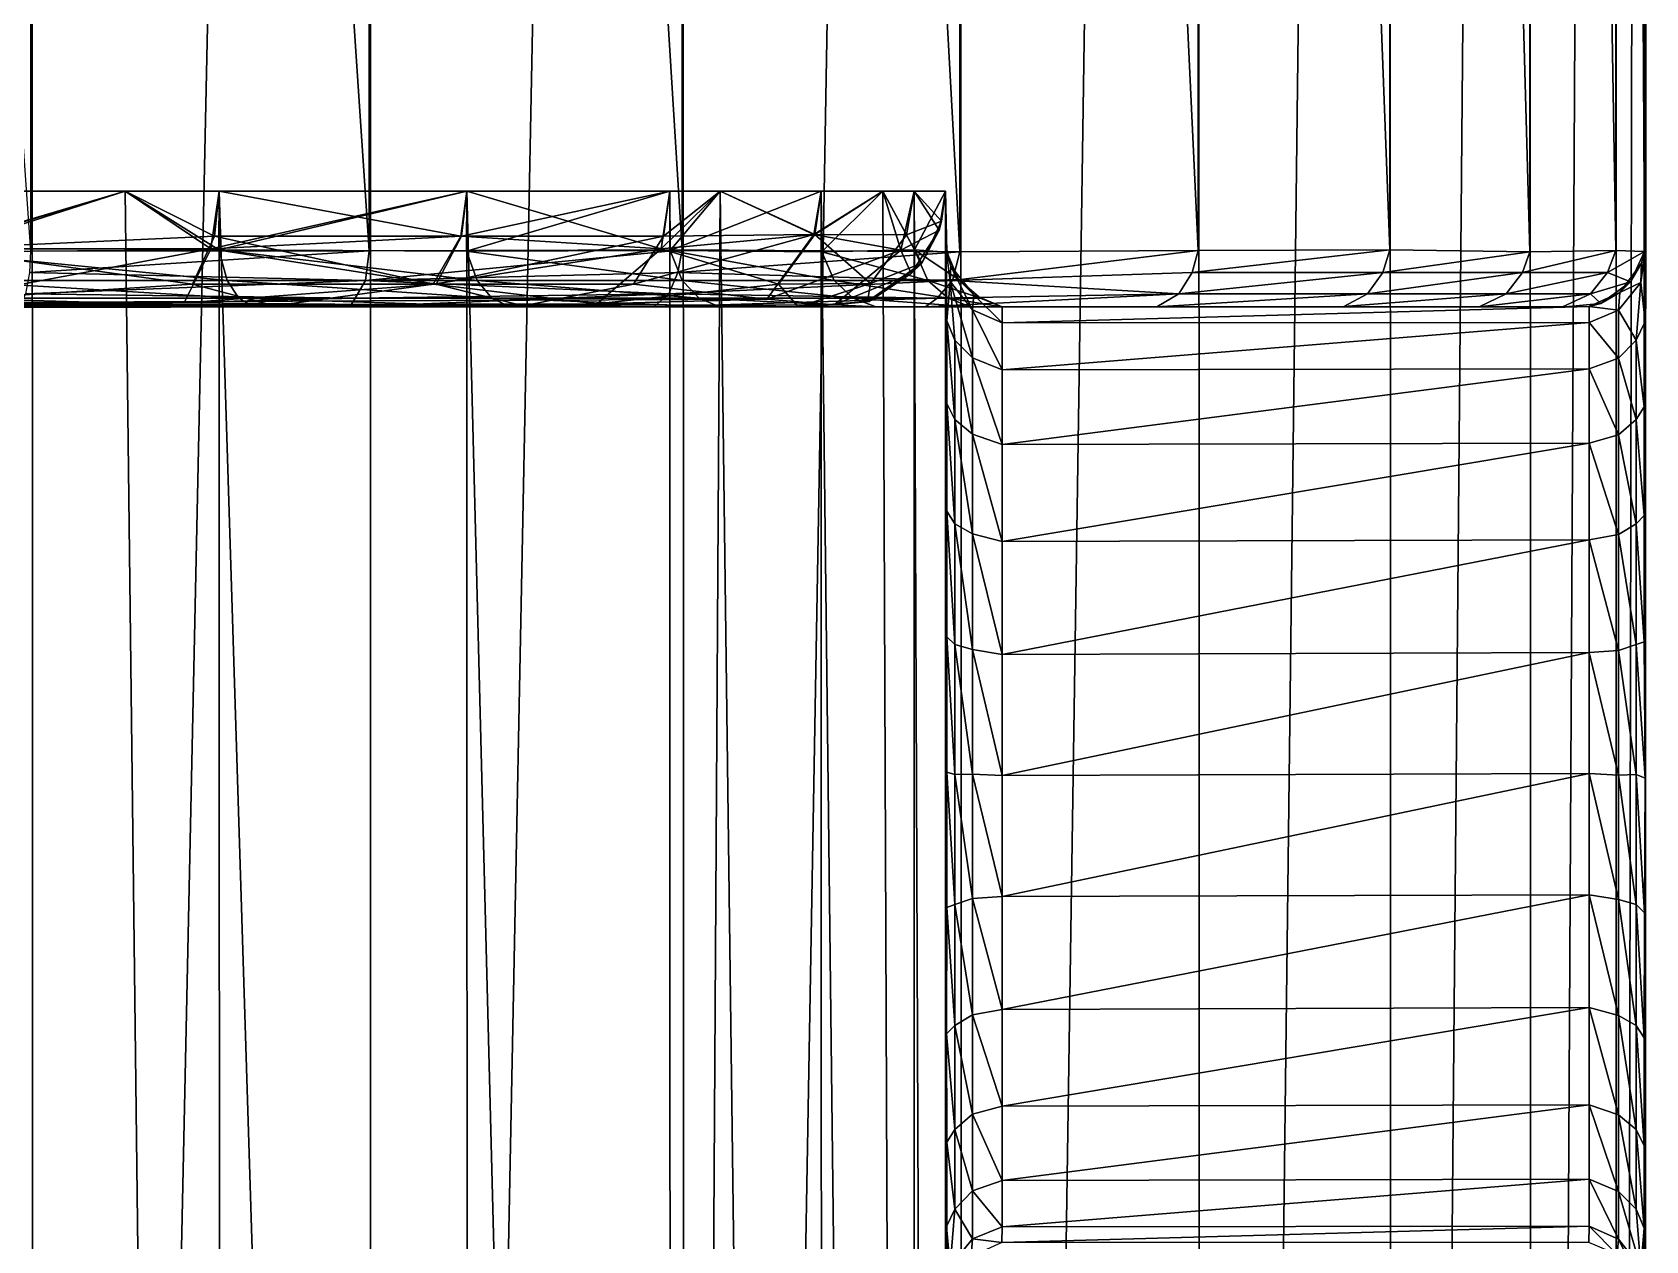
# Model space of a CAD drawing. Extents: x 1024.23 to 1033.17, y -779.2 to -772.4.
# Drawn here: x 1032.479 to 1033.17, y -776.2 to -775.682 of the extents above; entities that cross this region are included whole.
import ezdxf

# ---------------------------------------------------------------- set-up
doc = ezdxf.new("R2010")
doc.units = 0

msp = doc.modelspace()

# ---------------------------------------------------------------- linework, layer by layer
for points in [[(1032.478149, -772.424438, 5.650414), (1032.327148, -779.175659, 5.686722), (1032.479492, -779.176147, 5.64992)], [(1032.478149, -772.424438, 5.650414), (1032.479492, -779.176147, 5.64992), (1032.623169, -772.4245, 5.590468)], [(1032.623169, -772.4245, 5.590468), (1032.479492, -779.176147, 5.64992), (1032.624268, -779.175354, 5.590033)], [(1032.623169, -772.4245, 5.590468), (1032.624268, -779.175354, 5.590033), (1032.757202, -772.424988, 5.508614)], [(1032.757202, -772.424988, 5.508614), (1032.624268, -779.175354, 5.590033), (1032.758179, -779.175659, 5.507812)], [(1032.757202, -772.424988, 5.508614), (1032.758179, -779.175659, 5.507812), (1032.876221, -772.424133, 5.406785)], [(1032.876221, -772.424133, 5.406785), (1032.758179, -779.175659, 5.507812), (1032.877197, -779.176147, 5.405822)], [(1032.876221, -772.424133, 5.406785), (1032.877197, -779.176147, 5.405822), (1032.978271, -772.424683, 5.287683)], [(1032.978271, -772.424683, 5.287683), (1032.877197, -779.176147, 5.405822), (1032.979004, -779.175354, 5.286726)], [(1032.978271, -772.424683, 5.287683), (1032.979004, -779.175354, 5.286726), (1033.060425, -772.424988, 5.15386)], [(1033.060425, -772.424988, 5.15386), (1032.979004, -779.175354, 5.286726), (1033.060913, -779.175842, 5.152732)], [(1033.060425, -772.424988, 5.15386), (1033.060913, -779.175842, 5.152732), (1033.120361, -772.424133, 5.009064)], [(1033.120361, -772.424133, 5.009064), (1033.060913, -779.175842, 5.152732), (1033.12085, -779.175903, 5.007745)], [(1033.120361, -772.424133, 5.009064), (1033.12085, -779.175903, 5.007745), (1033.157227, -772.424683, 4.856637)], [(1033.157227, -772.424683, 4.856637), (1033.12085, -779.175903, 5.007745), (1033.157471, -779.175354, 4.855422)], [(1033.157227, -772.424683, 4.856637), (1033.157471, -779.175354, 4.855422), (1033.170044, -772.430176, 4.699555)], [(1033.170044, -772.430176, 4.699555), (1033.157471, -779.175354, 4.855422), (1033.169922, -779.174377, 4.697008)], [(1033.169922, -779.174377, 4.697008), (1033.1698, -773.460022, 3.916914), (1033.170044, -772.430176, 4.699555)], [(1033.169434, -773.513, 3.892862), (1033.1698, -773.460022, 3.916914), (1033.1698, -775.80603, 3.813481)], [(1033.1698, -775.80603, 3.813481), (1033.1698, -773.460022, 3.916914), (1033.169434, -775.842651, 3.85854)], [(1033.1698, -776.00177, 3.924861), (1033.169434, -775.943237, 3.916003), (1033.1698, -773.460022, 3.916914)], [(1033.1698, -773.460022, 3.916914), (1033.169434, -775.943237, 3.916003), (1033.169434, -775.88916, 3.893895)], [(1033.1698, -773.460022, 3.916914), (1033.169434, -775.88916, 3.893895), (1033.169434, -775.842651, 3.85854)], [(1033.169922, -779.174377, 4.697008), (1033.1698, -776.00177, 3.924861), (1033.1698, -773.460022, 3.916914)], [(1033.1698, -775.80603, 3.813481), (1033.168823, -773.55719, 3.853808), (1033.169434, -773.513, 3.892862)], [(1033.1698, -775.80603, 3.813481), (1033.169434, -773.594482, 3.810566), (1033.168823, -773.55719, 3.853808)], [(1033.170044, -773.627075, 3.74413), (1033.169434, -773.594482, 3.810566), (1033.1698, -775.80603, 3.813481)], [(1032.478149, -775.77594, 2.548699), (1032.327148, -773.624695, 2.512391), (1032.479492, -773.624207, 2.549193)], [(1032.478149, -775.77594, 2.548699), (1032.479492, -773.624207, 2.549193), (1032.623169, -775.775818, 2.608645)], [(1032.623169, -775.775818, 2.608645), (1032.479492, -773.624207, 2.549193), (1032.624268, -773.625, 2.60908)], [(1032.876221, -775.776184, 2.792327), (1032.758179, -773.624695, 2.6913), (1032.877197, -773.624207, 2.79329)], [(1032.876221, -775.776184, 2.792327), (1032.877197, -773.624207, 2.79329), (1032.978271, -775.775635, 2.91143)], [(1032.978271, -775.775635, 2.91143), (1032.877197, -773.624207, 2.79329), (1032.979004, -773.625, 2.912387)], [(1032.623169, -775.775818, 2.608645), (1032.624268, -773.625, 2.60908), (1032.757202, -775.77533, 2.6905)], [(1032.757202, -775.77533, 2.6905), (1032.624268, -773.625, 2.60908), (1032.758179, -773.624695, 2.6913)], [(1032.757202, -775.77533, 2.6905), (1032.758179, -773.624695, 2.6913), (1032.876221, -775.776184, 2.792327)], [(1032.978271, -775.775635, 2.91143), (1032.979004, -773.625, 2.912387), (1033.060425, -775.77533, 3.045252)], [(1033.060425, -775.77533, 3.045252), (1032.979004, -773.625, 2.912387), (1033.060913, -773.624512, 3.046382)], [(1033.060425, -775.77533, 3.045252), (1033.060913, -773.624512, 3.046382), (1033.120361, -775.776184, 3.190049)], [(1033.120361, -775.776184, 3.190049), (1033.060913, -773.624512, 3.046382), (1033.12085, -773.624451, 3.191369)], [(1033.120361, -775.776184, 3.190049), (1033.12085, -773.624451, 3.191369), (1033.157227, -775.775635, 3.342476)], [(1033.157227, -775.775635, 3.342476), (1033.12085, -773.624451, 3.191369), (1033.157471, -773.625, 3.34369)], [(1033.157227, -775.775635, 3.342476), (1033.157471, -773.625, 3.34369), (1033.169556, -775.776062, 3.49859)], [(1033.169556, -775.776062, 3.49859), (1033.157471, -773.625, 3.34369), (1033.169556, -773.624512, 3.500543)], [(1033.170044, -775.773865, 3.743359), (1033.169556, -775.776062, 3.49859), (1033.169556, -773.624512, 3.500543)], [(1033.170044, -773.627075, 3.74413), (1033.170044, -775.773865, 3.743359), (1033.169556, -773.624512, 3.500543)], [(1033.1698, -775.80603, 3.813481), (1033.170044, -775.773865, 3.743359), (1033.170044, -773.627075, 3.74413)], [(1032.555298, -775.774963, 2.921266), (1032.435059, -775.774963, 2.857216), (1032.518555, -775.750183, 2.895983)], [(1032.518555, -775.750183, 2.895983), (1032.435059, -775.774963, 2.857216), (1032.437866, -775.750183, 2.852843)], [(1032.518555, -775.750183, 5.303131), (1032.437866, -775.750183, 5.34627), (1032.436768, -775.774963, 5.341175)], [(1032.556885, -775.76947, 5.278833), (1032.518555, -775.750183, 5.303131), (1032.436768, -775.774963, 5.341175)], [(1032.558716, -775.77533, 2.917026), (1032.518555, -775.750183, 2.895983), (1032.4375, -775.776184, 2.852168)], [(1032.4375, -775.776184, 2.852168), (1032.518555, -775.750183, 2.895983), (1032.437866, -775.750183, 2.852843)], [(1032.438599, -779.176147, 5.346529), (1032.437866, -775.750183, 5.34627), (1032.55957, -779.175659, 5.281606)], [(1032.55957, -779.175659, 5.281606), (1032.437866, -775.750183, 5.34627), (1032.518555, -775.750183, 5.303131)], [(1032.558838, -775.750183, 5.281583), (1032.518555, -775.750183, 5.303131), (1032.556885, -775.76947, 5.278833)], [(1032.518555, -775.750183, 2.895983), (1032.558838, -775.750183, 2.91753), (1032.555298, -775.774963, 2.921266)], [(1032.558716, -775.77533, 2.917026), (1032.558838, -775.750183, 2.91753), (1032.518555, -775.750183, 2.895983)], [(1032.55957, -779.175659, 5.281606), (1032.518555, -775.750183, 5.303131), (1032.558838, -775.750183, 5.281583)], [(1032.66272, -775.76947, 3.007143), (1032.555298, -775.774963, 2.921266), (1032.665039, -775.750183, 3.004583)], [(1032.665039, -775.750183, 3.004583), (1032.555298, -775.774963, 2.921266), (1032.558838, -775.750183, 2.91753)], [(1032.556885, -775.76947, 5.278833), (1032.662354, -775.76947, 5.192235), (1032.558838, -775.750183, 5.281583)], [(1032.664917, -775.77594, 3.003859), (1032.665039, -775.750183, 3.004583), (1032.558716, -775.77533, 2.917026)], [(1032.558716, -775.77533, 2.917026), (1032.665039, -775.750183, 3.004583), (1032.558838, -775.750183, 2.91753)], [(1032.558838, -775.750183, 5.281583), (1032.662354, -775.76947, 5.192235), (1032.665039, -775.750183, 5.19453)], [(1032.55957, -779.175659, 5.281606), (1032.558838, -775.750183, 5.281583), (1032.665649, -779.175903, 5.194431)], [(1032.665649, -779.175903, 5.194431), (1032.558838, -775.750183, 5.281583), (1032.665039, -775.750183, 5.19453)], [(1032.662354, -775.76947, 5.192235), (1032.748291, -775.774963, 5.08482), (1032.665039, -775.750183, 5.19453)], [(1032.749268, -775.76947, 3.112721), (1032.66272, -775.76947, 3.007143), (1032.751953, -775.750183, 3.110659)], [(1032.751953, -775.750183, 3.110659), (1032.66272, -775.76947, 3.007143), (1032.665039, -775.750183, 3.004583)], [(1032.752075, -775.775635, 3.109949), (1032.751953, -775.750183, 3.110659), (1032.664917, -775.77594, 3.003859)], [(1032.664917, -775.77594, 3.003859), (1032.751953, -775.750183, 3.110659), (1032.665039, -775.750183, 3.004583)], [(1032.665039, -775.750183, 5.19453), (1032.748291, -775.774963, 5.08482), (1032.751953, -775.750183, 5.088454)], [(1032.665649, -779.175903, 5.194431), (1032.665039, -775.750183, 5.19453), (1032.752563, -779.175354, 5.08829)], [(1032.752563, -779.175354, 5.08829), (1032.665039, -775.750183, 5.19453), (1032.751953, -775.750183, 5.088454)], [(1032.77356, -775.750183, 5.048143), (1032.751953, -775.750183, 5.088454), (1032.748291, -775.774963, 5.08482)], [(1032.748291, -775.774963, 5.08482), (1032.814087, -775.768799, 4.965724), (1032.77356, -775.750183, 5.048143)], [(1032.751953, -775.750183, 3.110659), (1032.77356, -775.750183, 3.15097), (1032.749268, -775.76947, 3.112721)], [(1032.749268, -775.76947, 3.112721), (1032.77356, -775.750183, 3.15097), (1032.813599, -775.768799, 3.232348)], [(1032.752075, -775.775635, 3.109949), (1032.77356, -775.750183, 3.15097), (1032.751953, -775.750183, 3.110659)], [(1032.752563, -779.175354, 5.08829), (1032.751953, -775.750183, 5.088454), (1032.77356, -775.750183, 5.048143)], [(1032.817017, -775.776184, 3.230983), (1032.816772, -775.750183, 3.23168), (1032.752075, -775.775635, 3.109949)], [(1032.752075, -775.775635, 3.109949), (1032.816772, -775.750183, 3.23168), (1032.77356, -775.750183, 3.15097)], [(1032.752563, -779.175354, 5.08829), (1032.77356, -775.750183, 5.048143), (1032.817383, -779.176147, 4.967124)], [(1032.77356, -775.750183, 5.048143), (1032.814087, -775.768799, 4.965724), (1032.816772, -775.750183, 4.967433)], [(1032.77356, -775.750183, 3.15097), (1032.816772, -775.750183, 3.23168), (1032.813599, -775.768799, 3.232348)], [(1032.817383, -779.176147, 4.967124), (1032.77356, -775.750183, 5.048143), (1032.816772, -775.750183, 4.967433)], [(1032.850952, -775.775574, 3.36281), (1032.813599, -775.768799, 3.232348), (1032.843262, -775.750183, 3.319254)], [(1032.843262, -775.750183, 3.319254), (1032.813599, -775.768799, 3.232348), (1032.816772, -775.750183, 3.23168)], [(1032.816772, -775.750183, 4.967433), (1032.814087, -775.768799, 4.965724), (1032.843262, -775.750183, 4.879859)], [(1032.843262, -775.750183, 4.879859), (1032.814087, -775.768799, 4.965724), (1032.853394, -775.768982, 4.83546)], [(1032.817017, -775.776184, 3.230983), (1032.843262, -775.750183, 3.319254), (1032.816772, -775.750183, 3.23168)], [(1032.817383, -779.176147, 4.967124), (1032.816772, -775.750183, 4.967433), (1032.857056, -779.175659, 4.835631)], [(1032.857056, -779.175659, 4.835631), (1032.816772, -775.750183, 4.967433), (1032.843262, -775.750183, 4.879859)], [(1032.856812, -775.77533, 3.362523), (1032.843262, -775.750183, 3.319254), (1032.817017, -775.776184, 3.230983)], [(1032.843262, -775.750183, 4.879859), (1032.853394, -775.768982, 4.83546), (1032.856567, -775.750183, 4.836118)], [(1032.843262, -775.750183, 3.319254), (1032.856567, -775.750183, 3.362995), (1032.850952, -775.775574, 3.36281)], [(1032.856812, -775.77533, 3.362523), (1032.856567, -775.750183, 3.362995), (1032.843262, -775.750183, 3.319254)], [(1032.857056, -779.175659, 4.835631), (1032.843262, -775.750183, 4.879859), (1032.856567, -775.750183, 4.836118)], [(1032.86731, -775.766907, 3.499002), (1032.850952, -775.775574, 3.36281), (1032.856567, -775.750183, 3.362995)], [(1032.856567, -775.750183, 4.836118), (1032.853394, -775.768982, 4.83546), (1032.868286, -775.763062, 4.699556)], [(1032.856567, -775.750183, 4.836118), (1032.868286, -775.763062, 4.699556), (1032.869995, -775.750183, 4.699555)], [(1032.86731, -775.766907, 3.499002), (1032.856567, -775.750183, 3.362995), (1032.869995, -775.750183, 3.499557)], [(1032.856812, -775.77533, 3.362523), (1032.869995, -775.750183, 3.499557), (1032.856567, -775.750183, 3.362995)], [(1032.857056, -779.175659, 4.835631), (1032.856567, -775.750183, 4.836118), (1032.869995, -779.170166, 4.699555)], [(1032.869995, -779.170166, 4.699555), (1032.856567, -775.750183, 4.836118), (1032.869995, -775.750183, 4.699555)], [(1032.870605, -775.776367, 3.499558), (1032.869995, -775.750183, 3.499557), (1032.856812, -775.77533, 3.362523)], [(1032.869995, -775.750183, 3.499557), (1032.868286, -775.763062, 4.699556), (1032.86731, -775.766907, 3.499002)], [(1032.869995, -775.750183, 4.699555), (1032.868286, -775.763062, 4.699556), (1032.869995, -775.750183, 3.499557)], [(1032.869995, -775.772888, 3.741761), (1032.870605, -775.805847, 3.810566), (1032.869995, -775.750183, 4.699555)], [(1032.870605, -775.805847, 3.810566), (1032.870605, -775.841187, 3.857082), (1032.869995, -775.750183, 4.699555)], [(1032.869995, -775.750183, 4.699555), (1032.870605, -775.841187, 3.857082), (1032.870605, -775.88739, 3.892862)], [(1032.869995, -775.750183, 4.699555), (1032.870605, -775.88739, 3.892862), (1032.870605, -775.941223, 3.915469)], [(1032.869995, -775.772888, 3.741761), (1032.869995, -775.750183, 4.699555), (1032.869995, -775.750183, 3.499557)], [(1032.869995, -775.772888, 3.741761), (1032.869995, -775.750183, 3.499557), (1032.870605, -775.776367, 3.499558)], [(1032.869995, -779.170166, 4.699555), (1032.869995, -775.750183, 4.699555), (1032.870239, -777.198608, 3.924685)], [(1032.870239, -777.198608, 3.924685), (1032.869995, -775.750183, 4.699555), (1032.870483, -776.111206, 3.894439)], [(1032.870605, -775.941223, 3.915469), (1032.870605, -775.999084, 3.923361), (1032.869995, -775.750183, 4.699555)], [(1032.869995, -775.750183, 4.699555), (1032.870605, -775.999084, 3.923361), (1032.870605, -776.057068, 3.916003)], [(1032.869995, -775.750183, 4.699555), (1032.870605, -776.057068, 3.916003), (1032.870483, -776.111206, 3.894439)], [(1032.855347, -775.785522, 3.499557), (1032.850952, -775.775574, 3.36281), (1032.86731, -775.766907, 3.499002)], [(1032.853394, -775.768982, 4.83546), (1032.859985, -775.781067, 4.700015), (1032.868286, -775.763062, 4.699556)], [(1032.86731, -775.766907, 3.499002), (1032.859985, -775.781067, 4.700015), (1032.855347, -775.785522, 3.499557)], [(1032.86731, -775.766907, 3.499002), (1032.868286, -775.763062, 4.699556), (1032.859985, -775.781067, 4.700015)], [(1032.556885, -775.76947, 5.278833), (1032.436768, -775.774963, 5.341175), (1032.547485, -775.790161, 5.265951)], [(1032.547485, -775.790161, 5.265951), (1032.650635, -775.790161, 5.181433), (1032.556885, -775.76947, 5.278833)], [(1032.651855, -775.790161, 3.018876), (1032.555298, -775.774963, 2.921266), (1032.66272, -775.76947, 3.007143)], [(1032.556885, -775.76947, 5.278833), (1032.650635, -775.790161, 5.181433), (1032.662354, -775.76947, 5.192235)], [(1032.650635, -775.790161, 5.181433), (1032.748291, -775.774963, 5.08482), (1032.662354, -775.76947, 5.192235)], [(1032.736328, -775.790161, 3.122124), (1032.651855, -775.790161, 3.018876), (1032.749268, -775.76947, 3.112721)], [(1032.749268, -775.76947, 3.112721), (1032.651855, -775.790161, 3.018876), (1032.66272, -775.76947, 3.007143)], [(1032.749268, -775.76947, 3.112721), (1032.813599, -775.768799, 3.232348), (1032.736328, -775.790161, 3.122124)], [(1032.736328, -775.790161, 3.122124), (1032.813599, -775.768799, 3.232348), (1032.793457, -775.796509, 3.247028)], [(1032.748291, -775.774963, 5.08482), (1032.798462, -775.790161, 4.960804), (1032.814087, -775.768799, 4.965724)], [(1032.850952, -775.775574, 3.36281), (1032.793457, -775.796509, 3.247028), (1032.813599, -775.768799, 3.232348)], [(1032.798462, -775.790161, 4.960804), (1032.837891, -775.789856, 4.832648), (1032.814087, -775.768799, 4.965724)], [(1032.814087, -775.768799, 4.965724), (1032.837891, -775.789856, 4.832648), (1032.853394, -775.768982, 4.83546)], [(1032.837891, -775.789856, 4.832648), (1032.859985, -775.781067, 4.700015), (1032.853394, -775.768982, 4.83546)], [(1032.870605, -775.776367, 3.499558), (1032.872314, -775.782349, 3.699566), (1032.869995, -775.772888, 3.741761)], [(1032.870605, -775.805847, 3.810566), (1032.869995, -775.772888, 3.741761), (1032.87207, -775.788879, 3.755152)], [(1032.87207, -775.788879, 3.755152), (1032.869995, -775.772888, 3.741761), (1032.872314, -775.782349, 3.699566)], [(1033.168213, -775.781067, 3.699571), (1033.170044, -775.773865, 3.743359), (1033.167969, -775.789368, 3.757059)], [(1033.170044, -775.773865, 3.743359), (1033.1698, -775.80603, 3.813481), (1033.167969, -775.789368, 3.757059)], [(1033.168213, -775.781067, 3.699571), (1033.169556, -775.776062, 3.49859), (1033.170044, -775.773865, 3.743359)], [(1032.547485, -775.790161, 5.265951), (1032.436768, -775.774963, 5.341175), (1032.421021, -775.798157, 5.316976)], [(1032.543945, -775.798157, 2.947856), (1032.429321, -775.798584, 2.886461), (1032.555298, -775.774963, 2.921266)], [(1032.555298, -775.774963, 2.921266), (1032.429321, -775.798584, 2.886461), (1032.435059, -775.774963, 2.857216)], [(1032.558716, -775.77533, 2.917026), (1032.4375, -775.776184, 2.852168), (1032.562378, -775.788574, 2.912657)], [(1032.562378, -775.788574, 2.912657), (1032.4375, -775.776184, 2.852168), (1032.44043, -775.788574, 2.847373)], [(1032.477783, -775.785156, 2.552325), (1032.478149, -775.77594, 2.548699), (1032.623169, -775.775818, 2.608645)], [(1032.477783, -775.785156, 2.552325), (1032.623169, -775.775818, 2.608645), (1032.621582, -775.788574, 2.614051)], [(1032.651855, -775.790161, 3.018876), (1032.543945, -775.798157, 2.947856), (1032.555298, -775.774963, 2.921266)], [(1032.562378, -775.788574, 2.912657), (1032.669434, -775.788574, 3.000496), (1032.558716, -775.77533, 2.917026)], [(1032.558716, -775.77533, 2.917026), (1032.669434, -775.788574, 3.000496), (1032.664917, -775.77594, 3.003859)], [(1032.621582, -775.788574, 2.614051), (1032.623169, -775.775818, 2.608645), (1032.757202, -775.77533, 2.6905)], [(1032.621582, -775.788574, 2.614051), (1032.757202, -775.77533, 2.6905), (1032.755371, -775.785156, 2.693794)], [(1032.650635, -775.790161, 5.181433), (1032.720703, -775.798584, 5.07347), (1032.748291, -775.774963, 5.08482)], [(1032.664917, -775.77594, 3.003859), (1032.757202, -775.788574, 3.107513), (1032.752075, -775.775635, 3.109949)], [(1032.669434, -775.788574, 3.000496), (1032.757202, -775.788574, 3.107513), (1032.664917, -775.77594, 3.003859)], [(1032.720703, -775.798584, 5.07347), (1032.798462, -775.790161, 4.960804), (1032.748291, -775.774963, 5.08482)], [(1032.757202, -775.788574, 3.107513), (1032.822388, -775.788574, 3.229595), (1032.752075, -775.775635, 3.109949)], [(1032.752075, -775.775635, 3.109949), (1032.822388, -775.788574, 3.229595), (1032.817017, -775.776184, 3.230983)], [(1032.755371, -775.785156, 2.693794), (1032.757202, -775.77533, 2.6905), (1032.876221, -775.776184, 2.792327)], [(1032.755371, -775.785156, 2.693794), (1032.876221, -775.776184, 2.792327), (1032.873047, -775.788574, 2.79692)], [(1032.822388, -775.799011, 3.373647), (1032.793457, -775.796509, 3.247028), (1032.850952, -775.775574, 3.36281)], [(1032.856812, -775.77533, 3.362523), (1032.817017, -775.776184, 3.230983), (1032.862549, -775.788574, 3.362055)], [(1032.862549, -775.788574, 3.362055), (1032.817017, -775.776184, 3.230983), (1032.822388, -775.788574, 3.229595)], [(1032.855347, -775.785522, 3.499557), (1032.822388, -775.799011, 3.373647), (1032.850952, -775.775574, 3.36281)], [(1032.862549, -775.788574, 3.362055), (1032.87561, -775.788025, 3.499556), (1032.856812, -775.77533, 3.362523)], [(1032.856812, -775.77533, 3.362523), (1032.87561, -775.788025, 3.499556), (1032.870605, -775.776367, 3.499558)], [(1032.87561, -775.788025, 3.499556), (1032.872314, -775.782349, 3.699566), (1032.870605, -775.776367, 3.499558)], [(1032.873047, -775.788574, 2.79692), (1032.876221, -775.776184, 2.792327), (1032.978271, -775.775635, 2.91143)], [(1032.873047, -775.788574, 2.79692), (1032.978271, -775.775635, 2.91143), (1032.975708, -775.785156, 2.914135)], [(1032.975708, -775.785156, 2.914135), (1032.978271, -775.775635, 2.91143), (1033.060425, -775.77533, 3.045252)], [(1032.975708, -775.785156, 2.914135), (1033.060425, -775.77533, 3.045252), (1033.057373, -775.785156, 3.047392)], [(1033.057373, -775.785156, 3.047392), (1033.060425, -775.77533, 3.045252), (1033.120361, -775.776184, 3.190049)], [(1033.057373, -775.785156, 3.047392), (1033.120361, -775.776184, 3.190049), (1033.11731, -775.785156, 3.191783)], [(1033.11731, -775.785156, 3.191783), (1033.120361, -775.776184, 3.190049), (1033.157227, -775.775635, 3.342476)], [(1033.11731, -775.785156, 3.191783), (1033.157227, -775.775635, 3.342476), (1033.153687, -775.785156, 3.343752)], [(1033.153687, -775.785156, 3.343752), (1033.157227, -775.775635, 3.342476), (1033.169556, -775.776062, 3.49859)], [(1033.153687, -775.785156, 3.343752), (1033.169556, -775.776062, 3.49859), (1033.163452, -775.789124, 3.499557)], [(1033.168213, -775.781067, 3.699571), (1033.163452, -775.789124, 3.499557), (1033.169556, -775.776062, 3.49859)], [(1032.476074, -775.79425, 2.55975), (1032.477783, -775.785156, 2.552325), (1032.621582, -775.788574, 2.614051)], [(1032.621582, -775.788574, 2.614051), (1032.755371, -775.785156, 2.693794), (1032.751465, -775.79425, 2.700319)], [(1032.751465, -775.79425, 2.700319), (1032.755371, -775.785156, 2.693794), (1032.873047, -775.788574, 2.79692)], [(1032.837402, -775.797485, 3.504562), (1032.822388, -775.799011, 3.373647), (1032.855347, -775.785522, 3.499557)], [(1032.837402, -775.797485, 3.504562), (1032.859985, -775.781067, 4.700015), (1032.83667, -775.797485, 4.70122)], [(1032.837891, -775.789856, 4.832648), (1032.83667, -775.797485, 4.70122), (1032.859985, -775.781067, 4.700015)], [(1032.855347, -775.785522, 3.499557), (1032.859985, -775.781067, 4.700015), (1032.837402, -775.797485, 3.504562)], [(1032.87207, -775.788879, 3.755152), (1032.872314, -775.782349, 3.699566), (1032.881592, -775.801086, 3.752708)], [(1032.87561, -775.788025, 3.499556), (1032.882202, -775.794617, 3.699558), (1032.872314, -775.782349, 3.699566)], [(1032.881592, -775.801086, 3.752708), (1032.872314, -775.782349, 3.699566), (1032.882202, -775.794617, 3.699558)], [(1032.873047, -775.788574, 2.79692), (1032.975708, -775.785156, 2.914135), (1032.969971, -775.79425, 2.919119)], [(1032.969971, -775.79425, 2.919119), (1032.975708, -775.785156, 2.914135), (1033.057373, -775.785156, 3.047392)], [(1032.969971, -775.79425, 2.919119), (1033.057373, -775.785156, 3.047392), (1033.050903, -775.79425, 3.051411)], [(1033.050903, -775.79425, 3.051411), (1033.057373, -775.785156, 3.047392), (1033.11731, -775.785156, 3.191783)], [(1033.050903, -775.79425, 3.051411), (1033.11731, -775.785156, 3.191783), (1033.110229, -775.79425, 3.194736)], [(1033.110229, -775.79425, 3.194736), (1033.11731, -775.785156, 3.191783), (1033.153687, -775.785156, 3.343752)], [(1033.110229, -775.79425, 3.194736), (1033.153687, -775.785156, 3.343752), (1033.146362, -775.794189, 3.345568)], [(1033.146362, -775.794189, 3.345568), (1033.153687, -775.785156, 3.343752), (1033.163452, -775.789124, 3.499557)], [(1033.168213, -775.781067, 3.699571), (1033.167969, -775.789368, 3.757059), (1033.158936, -775.793701, 3.699559)], [(1033.158936, -775.793701, 3.699559), (1033.163452, -775.789124, 3.499557), (1033.168213, -775.781067, 3.699571)], [(1032.547485, -775.790161, 5.265951), (1032.421021, -775.798157, 5.316976), (1032.582642, -775.799316, 5.218697)], [(1032.562378, -775.788574, 2.912657), (1032.44043, -775.788574, 2.847373), (1032.567261, -775.796143, 2.905057)], [(1032.567261, -775.796143, 2.905057), (1032.44043, -775.788574, 2.847373), (1032.443604, -775.796143, 2.838985)], [(1032.473267, -775.799622, 2.571676), (1032.476074, -775.79425, 2.55975), (1032.617188, -775.796143, 2.621918)], [(1032.476074, -775.79425, 2.55975), (1032.621582, -775.788574, 2.614051), (1032.617188, -775.796143, 2.621918)], [(1032.689087, -775.799316, 3.086969), (1032.543945, -775.798157, 2.947856), (1032.651855, -775.790161, 3.018876)], [(1032.547485, -775.790161, 5.265951), (1032.582642, -775.799316, 5.218697), (1032.650635, -775.790161, 5.181433)], [(1032.567261, -775.796143, 2.905057), (1032.675659, -775.796143, 2.993978), (1032.562378, -775.788574, 2.912657)], [(1032.562378, -775.788574, 2.912657), (1032.675659, -775.796143, 2.993978), (1032.669434, -775.788574, 3.000496)], [(1032.582642, -775.799316, 5.218697), (1032.720703, -775.798584, 5.07347), (1032.650635, -775.790161, 5.181433)], [(1032.614868, -775.799744, 2.631165), (1032.617188, -775.796143, 2.621918), (1032.751465, -775.79425, 2.700319)], [(1032.614868, -775.799744, 2.631165), (1032.751465, -775.79425, 2.700319), (1032.745239, -775.799744, 2.711452)], [(1032.617188, -775.796143, 2.621918), (1032.621582, -775.788574, 2.614051), (1032.751465, -775.79425, 2.700319)], [(1032.736328, -775.790161, 3.122124), (1032.689087, -775.799316, 3.086969), (1032.651855, -775.790161, 3.018876)], [(1032.675659, -775.796143, 2.993978), (1032.764526, -775.796143, 3.102325), (1032.669434, -775.788574, 3.000496)], [(1032.669434, -775.788574, 3.000496), (1032.764526, -775.796143, 3.102325), (1032.757202, -775.788574, 3.107513)], [(1032.736328, -775.790161, 3.122124), (1032.793457, -775.796509, 3.247028), (1032.689087, -775.799316, 3.086969)], [(1032.720703, -775.798584, 5.07347), (1032.806885, -775.799805, 4.883427), (1032.798462, -775.790161, 4.960804)], [(1032.745239, -775.799744, 2.711452), (1032.751465, -775.79425, 2.700319), (1032.866455, -775.796143, 2.803059)], [(1032.751465, -775.79425, 2.700319), (1032.873047, -775.788574, 2.79692), (1032.866455, -775.796143, 2.803059)], [(1032.764526, -775.796143, 3.102325), (1032.830566, -775.796143, 3.225939), (1032.757202, -775.788574, 3.107513)], [(1032.757202, -775.788574, 3.107513), (1032.830566, -775.796143, 3.225939), (1032.822388, -775.788574, 3.229595)], [(1032.798462, -775.790161, 4.960804), (1032.806885, -775.799805, 4.883427), (1032.837891, -775.789856, 4.832648)], [(1032.806885, -775.799805, 4.883427), (1032.83667, -775.797485, 4.70122), (1032.837891, -775.789856, 4.832648)], [(1032.862549, -775.788574, 3.362055), (1032.822388, -775.788574, 3.229595), (1032.871216, -775.796143, 3.360068)], [(1032.871216, -775.796143, 3.360068), (1032.822388, -775.788574, 3.229595), (1032.830566, -775.796143, 3.225939)], [(1032.86145, -775.799744, 2.811142), (1032.866455, -775.796143, 2.803059), (1032.969971, -775.79425, 2.919119)], [(1032.86145, -775.799744, 2.811142), (1032.969971, -775.79425, 2.919119), (1032.960571, -775.799744, 2.927784)], [(1032.862549, -775.788574, 3.362055), (1032.88501, -775.796143, 3.499557), (1032.87561, -775.788025, 3.499556)], [(1032.871216, -775.796143, 3.360068), (1032.88501, -775.796143, 3.499557), (1032.862549, -775.788574, 3.362055)], [(1032.866455, -775.796143, 2.803059), (1032.873047, -775.788574, 2.79692), (1032.969971, -775.79425, 2.919119)], [(1032.870605, -775.805847, 3.810566), (1032.87207, -775.788879, 3.755152), (1032.874023, -775.814026, 3.807057)], [(1032.874023, -775.814026, 3.807057), (1032.87207, -775.788879, 3.755152), (1032.881592, -775.821655, 3.802413)], [(1032.881592, -775.821655, 3.802413), (1032.87207, -775.788879, 3.755152), (1032.881592, -775.801086, 3.752708)], [(1032.88501, -775.796143, 3.499557), (1032.882202, -775.794617, 3.699558), (1032.87561, -775.788025, 3.499556)], [(1032.881592, -775.801086, 3.752708), (1032.882202, -775.794617, 3.699558), (1032.894287, -775.806702, 3.751856)], [(1032.894165, -775.799744, 3.499552), (1032.894287, -775.799744, 3.700145), (1032.882202, -775.794617, 3.699558)], [(1032.894165, -775.799744, 3.499552), (1032.882202, -775.794617, 3.699558), (1032.88501, -775.796143, 3.499557)], [(1032.894287, -775.806702, 3.751856), (1032.882202, -775.794617, 3.699558), (1032.894287, -775.799744, 3.700145)], [(1032.960571, -775.799744, 2.927784), (1032.969971, -775.79425, 2.919119), (1033.050903, -775.79425, 3.051411)], [(1032.960571, -775.799744, 2.927784), (1033.050903, -775.79425, 3.051411), (1033.040649, -775.799622, 3.05791)], [(1033.040649, -775.799622, 3.05791), (1033.050903, -775.79425, 3.051411), (1033.110229, -775.79425, 3.194736)], [(1033.040649, -775.799622, 3.05791), (1033.110229, -775.79425, 3.194736), (1033.098633, -775.799744, 3.200087)], [(1033.098633, -775.799744, 3.200087), (1033.110229, -775.79425, 3.194736), (1033.146362, -775.794189, 3.345568)], [(1033.098633, -775.799744, 3.200087), (1033.146362, -775.794189, 3.345568), (1033.134155, -775.799927, 3.353556)], [(1033.134155, -775.799927, 3.353556), (1033.146362, -775.794189, 3.345568), (1033.150879, -775.798401, 3.499566)], [(1033.158936, -775.793701, 3.699559), (1033.158447, -775.801208, 3.75305), (1033.145874, -775.799683, 3.69898)], [(1033.145874, -775.799683, 3.69898), (1033.150879, -775.798401, 3.499566), (1033.158936, -775.793701, 3.699559)], [(1033.146362, -775.794189, 3.345568), (1033.163452, -775.789124, 3.499557), (1033.150879, -775.798401, 3.499566)], [(1033.158936, -775.793701, 3.699559), (1033.150879, -775.798401, 3.499566), (1033.163452, -775.789124, 3.499557)], [(1033.158936, -775.793701, 3.699559), (1033.167969, -775.789368, 3.757059), (1033.158447, -775.801208, 3.75305)], [(1033.167969, -775.789368, 3.757059), (1033.166016, -775.814026, 3.807057), (1033.158447, -775.801208, 3.75305)], [(1033.167969, -775.789368, 3.757059), (1033.1698, -775.80603, 3.813481), (1033.166016, -775.814026, 3.807057)], [(1032.421021, -775.798157, 5.316976), (1031.849976, -775.800171, 4.359364), (1032.582642, -775.799316, 5.218697)], [(1031.912109, -775.800171, 4.311688), (1032.720703, -775.798584, 5.07347), (1031.849976, -775.800171, 4.359364)], [(1031.849976, -775.800171, 4.359364), (1032.720703, -775.798584, 5.07347), (1032.582642, -775.799316, 5.218697)], [(1032.822388, -775.799011, 3.373647), (1031.912109, -775.800171, 3.887425), (1032.793457, -775.796509, 3.247028)], [(1032.793457, -775.796509, 3.247028), (1031.912109, -775.800171, 3.887425), (1032.689087, -775.799316, 3.086969)], [(1031.912109, -775.800171, 3.887425), (1032.429321, -775.798584, 2.886461), (1032.543945, -775.798157, 2.947856)], [(1031.912109, -775.800171, 3.887425), (1032.543945, -775.798157, 2.947856), (1032.689087, -775.799316, 3.086969)], [(1031.912109, -775.800171, 4.311688), (1032.806885, -775.799805, 4.883427), (1032.720703, -775.798584, 5.07347)], [(1032.822388, -775.799011, 3.373647), (1031.959839, -775.800171, 3.949557), (1031.912109, -775.800171, 3.887425)], [(1032.806885, -775.799805, 4.883427), (1031.912109, -775.800171, 4.311688), (1031.959839, -775.800171, 4.249556)], [(1032.822388, -775.799011, 3.373647), (1031.989746, -775.800171, 4.021911), (1031.959839, -775.800171, 3.949557)], [(1032.806885, -775.799805, 4.883427), (1031.959839, -775.800171, 4.249556), (1031.989746, -775.800171, 4.177203)], [(1032, -775.800171, 4.099556), (1031.989746, -775.800171, 4.021911), (1032.822388, -775.799011, 3.373647)], [(1031.989746, -775.800171, 4.177203), (1032, -775.800171, 4.099556), (1032.806885, -775.799805, 4.883427)], [(1032.806885, -775.799805, 4.883427), (1032, -775.800171, 4.099556), (1032.822388, -775.799011, 3.373647)], [(1032.567261, -775.796143, 2.905057), (1032.443604, -775.796143, 2.838985), (1032.573853, -775.799744, 2.898288)], [(1032.573853, -775.799744, 2.898288), (1032.443604, -775.796143, 2.838985), (1032.449097, -775.799805, 2.830809)], [(1032.449097, -775.799805, 2.830809), (1032.473267, -775.799622, 2.571676), (1032.614868, -775.799744, 2.631165)], [(1032.449097, -775.799805, 2.830809), (1032.614868, -775.799744, 2.631165), (1032.573853, -775.799744, 2.898288)], [(1032.473267, -775.799622, 2.571676), (1032.617188, -775.796143, 2.621918), (1032.614868, -775.799744, 2.631165)], [(1032.573853, -775.799744, 2.898288), (1032.68335, -775.799744, 2.988622), (1032.567261, -775.796143, 2.905057)], [(1032.567261, -775.796143, 2.905057), (1032.68335, -775.799744, 2.988622), (1032.675659, -775.796143, 2.993978)], [(1032.573853, -775.799744, 2.898288), (1032.614868, -775.799744, 2.631165), (1032.745239, -775.799744, 2.711452)], [(1032.573853, -775.799744, 2.898288), (1032.745239, -775.799744, 2.711452), (1032.68335, -775.799744, 2.988622)], [(1032.68335, -775.799744, 2.988622), (1032.773193, -775.799744, 3.09859), (1032.675659, -775.796143, 2.993978)], [(1032.675659, -775.796143, 2.993978), (1032.773193, -775.799744, 3.09859), (1032.764526, -775.796143, 3.102325)], [(1032.68335, -775.799744, 2.988622), (1032.745239, -775.799744, 2.711452), (1032.86145, -775.799744, 2.811142)], [(1032.68335, -775.799744, 2.988622), (1032.86145, -775.799744, 2.811142), (1032.773193, -775.799744, 3.09859)], [(1032.745239, -775.799744, 2.711452), (1032.866455, -775.796143, 2.803059), (1032.86145, -775.799744, 2.811142)], [(1032.773193, -775.799744, 3.09859), (1032.84021, -775.799805, 3.224018), (1032.764526, -775.796143, 3.102325)], [(1032.764526, -775.796143, 3.102325), (1032.84021, -775.799805, 3.224018), (1032.830566, -775.796143, 3.225939)], [(1032.773193, -775.799744, 3.09859), (1032.86145, -775.799744, 2.811142), (1032.960571, -775.799744, 2.927784)], [(1032.773193, -775.799744, 3.09859), (1032.960571, -775.799744, 2.927784), (1032.84021, -775.799805, 3.224018)], [(1032.837402, -775.797485, 3.504562), (1032.83667, -775.797485, 4.70122), (1032.806885, -775.799805, 4.883427)], [(1032.837402, -775.797485, 3.504562), (1032.806885, -775.799805, 4.883427), (1032.822388, -775.799011, 3.373647)], [(1032.871216, -775.796143, 3.360068), (1032.830566, -775.796143, 3.225939), (1032.880737, -775.799744, 3.359937)], [(1032.880737, -775.799744, 3.359937), (1032.830566, -775.796143, 3.225939), (1032.84021, -775.799805, 3.224018)], [(1032.84021, -775.799805, 3.224018), (1032.960571, -775.799744, 2.927784), (1033.040649, -775.799622, 3.05791)], [(1032.84021, -775.799805, 3.224018), (1033.040649, -775.799622, 3.05791), (1033.098633, -775.799744, 3.200087)], [(1033.098633, -775.799744, 3.200087), (1032.880737, -775.799744, 3.359937), (1032.84021, -775.799805, 3.224018)], [(1032.880737, -775.799744, 3.359937), (1032.894165, -775.799744, 3.499552), (1032.871216, -775.796143, 3.360068)], [(1032.871216, -775.796143, 3.360068), (1032.894165, -775.799744, 3.499552), (1032.88501, -775.796143, 3.499557)], [(1033.134155, -775.799927, 3.353556), (1032.894165, -775.799744, 3.499552), (1032.880737, -775.799744, 3.359937)], [(1033.134155, -775.799927, 3.353556), (1032.880737, -775.799744, 3.359937), (1033.098633, -775.799744, 3.200087)], [(1032.881592, -775.821655, 3.802413), (1032.881592, -775.801086, 3.752708), (1032.894287, -775.826782, 3.800154)], [(1032.894287, -775.826782, 3.800154), (1032.881592, -775.801086, 3.752708), (1032.894287, -775.806702, 3.751856)], [(1033.134155, -775.799927, 3.353556), (1032.894287, -775.799744, 3.700145), (1032.894165, -775.799744, 3.499552)], [(1033.145874, -775.799683, 3.69898), (1032.894287, -775.799744, 3.700145), (1033.134155, -775.799927, 3.353556)], [(1033.145752, -775.806458, 3.751015), (1032.894287, -775.806702, 3.751856), (1033.145874, -775.799683, 3.69898)], [(1033.145874, -775.799683, 3.69898), (1032.894287, -775.806702, 3.751856), (1032.894287, -775.799744, 3.700145)], [(1033.145874, -775.799683, 3.69898), (1033.134155, -775.799927, 3.353556), (1033.150879, -775.798401, 3.499566)], [(1033.145874, -775.799683, 3.69898), (1033.158447, -775.801208, 3.75305), (1033.145752, -775.806458, 3.751015)], [(1033.158447, -775.801208, 3.75305), (1033.158447, -775.821838, 3.802722), (1033.145752, -775.806458, 3.751015)], [(1033.158447, -775.801208, 3.75305), (1033.166016, -775.814026, 3.807057), (1033.158447, -775.821838, 3.802722)], [(1032.870605, -775.841187, 3.857082), (1032.870605, -775.805847, 3.810566), (1032.874023, -775.848083, 3.851585)], [(1032.874023, -775.848083, 3.851585), (1032.870605, -775.805847, 3.810566), (1032.874023, -775.814026, 3.807057)], [(1033.145752, -775.826355, 3.799402), (1032.894287, -775.826782, 3.800154), (1033.145752, -775.806458, 3.751015)], [(1033.145752, -775.806458, 3.751015), (1032.894287, -775.826782, 3.800154), (1032.894287, -775.806702, 3.751856)], [(1033.145752, -775.806458, 3.751015), (1033.158447, -775.821838, 3.802722), (1033.145752, -775.826355, 3.799402)], [(1033.1698, -775.80603, 3.813481), (1033.169434, -775.842651, 3.85854), (1033.166016, -775.814026, 3.807057)], [(1032.874023, -775.848083, 3.851585), (1032.874023, -775.814026, 3.807057), (1032.881592, -775.85437, 3.845109)], [(1032.881592, -775.85437, 3.845109), (1032.874023, -775.814026, 3.807057), (1032.881592, -775.821655, 3.802413)], [(1033.166016, -775.814026, 3.807057), (1033.166016, -775.848083, 3.851585), (1033.158447, -775.821838, 3.802722)], [(1033.166016, -775.814026, 3.807057), (1033.169434, -775.842651, 3.85854), (1033.166016, -775.848083, 3.851585)], [(1032.881592, -775.85437, 3.845109), (1032.881592, -775.821655, 3.802413), (1032.894287, -775.858704, 3.841599)], [(1032.894287, -775.858704, 3.841599), (1032.881592, -775.821655, 3.802413), (1032.894287, -775.826782, 3.800154)], [(1033.158447, -775.821838, 3.802722), (1033.158447, -775.854614, 3.845359), (1033.145752, -775.826355, 3.799402)], [(1033.158447, -775.821838, 3.802722), (1033.166016, -775.848083, 3.851585), (1033.158447, -775.854614, 3.845359)], [(1033.145752, -775.858154, 3.840983), (1032.894287, -775.858704, 3.841599), (1033.145752, -775.826355, 3.799402)], [(1033.145752, -775.826355, 3.799402), (1032.894287, -775.858704, 3.841599), (1032.894287, -775.826782, 3.800154)], [(1033.145752, -775.826355, 3.799402), (1033.158447, -775.854614, 3.845359), (1033.145752, -775.858154, 3.840983)], [(1032.870605, -775.88739, 3.892862), (1032.870605, -775.841187, 3.857082), (1032.874023, -775.8927, 3.885752)], [(1032.874023, -775.8927, 3.885752), (1032.870605, -775.841187, 3.857082), (1032.874023, -775.848083, 3.851585)], [(1033.169434, -775.842651, 3.85854), (1033.169434, -775.88916, 3.893895), (1033.166016, -775.848083, 3.851585)], [(1032.874023, -775.8927, 3.885752), (1032.874023, -775.848083, 3.851585), (1032.881592, -775.896973, 3.877887)], [(1032.881592, -775.896973, 3.877887), (1032.874023, -775.848083, 3.851585), (1032.881592, -775.85437, 3.845109)], [(1033.166016, -775.848083, 3.851585), (1033.166016, -775.8927, 3.885752), (1033.158447, -775.854614, 3.845359)], [(1033.166016, -775.848083, 3.851585), (1033.169434, -775.88916, 3.893895), (1033.166016, -775.8927, 3.885752)], [(1032.881592, -775.896973, 3.877887), (1032.881592, -775.85437, 3.845109), (1032.894287, -775.90033, 3.873363)], [(1032.894287, -775.90033, 3.873363), (1032.881592, -775.85437, 3.845109), (1032.894287, -775.858704, 3.841599)], [(1033.158447, -775.854614, 3.845359), (1033.158447, -775.897278, 3.878066), (1033.145752, -775.858154, 3.840983)], [(1033.158447, -775.854614, 3.845359), (1033.166016, -775.8927, 3.885752), (1033.158447, -775.897278, 3.878066)], [(1033.145752, -775.899597, 3.872928), (1032.894287, -775.90033, 3.873363), (1033.145752, -775.858154, 3.840983)], [(1033.145752, -775.858154, 3.840983), (1032.894287, -775.90033, 3.873363), (1032.894287, -775.858704, 3.841599)], [(1033.145752, -775.858154, 3.840983), (1033.158447, -775.897278, 3.878066), (1033.145752, -775.899597, 3.872928)], [(1032.870605, -775.941223, 3.915469), (1032.870605, -775.88739, 3.892862), (1032.874023, -775.944519, 3.907231)], [(1032.874023, -775.944519, 3.907231), (1032.870605, -775.88739, 3.892862), (1032.874023, -775.8927, 3.885752)], [(1033.169434, -775.88916, 3.893895), (1033.169434, -775.943237, 3.916003), (1033.166016, -775.8927, 3.885752)], [(1032.874023, -775.944519, 3.907231), (1032.874023, -775.8927, 3.885752), (1032.881592, -775.946655, 3.898512)], [(1032.881592, -775.946655, 3.898512), (1032.874023, -775.8927, 3.885752), (1032.881592, -775.896973, 3.877887)], [(1032.881592, -775.946655, 3.898512), (1032.881592, -775.896973, 3.877887), (1032.894287, -775.948669, 3.893283)], [(1032.894287, -775.948669, 3.893283), (1032.881592, -775.896973, 3.877887), (1032.894287, -775.90033, 3.873363)], [(1033.158447, -775.897278, 3.878066), (1033.158447, -775.947021, 3.898604), (1033.145752, -775.899597, 3.872928)], [(1033.166016, -775.8927, 3.885752), (1033.166016, -775.944519, 3.907231), (1033.158447, -775.897278, 3.878066)], [(1033.158447, -775.897278, 3.878066), (1033.166016, -775.944519, 3.907231), (1033.158447, -775.947021, 3.898604)], [(1033.166016, -775.8927, 3.885752), (1033.169434, -775.943237, 3.916003), (1033.166016, -775.944519, 3.907231)], [(1033.145752, -775.947876, 3.893057), (1032.894287, -775.948669, 3.893283), (1033.145752, -775.899597, 3.872928)], [(1033.145752, -775.899597, 3.872928), (1032.894287, -775.948669, 3.893283), (1032.894287, -775.90033, 3.873363)], [(1033.145752, -775.899597, 3.872928), (1033.158447, -775.947021, 3.898604), (1033.145752, -775.947876, 3.893057)], [(1032.870605, -775.999084, 3.923361), (1032.870605, -775.941223, 3.915469), (1032.874023, -776.000183, 3.914557)], [(1032.874023, -776.000183, 3.914557), (1032.870605, -775.941223, 3.915469), (1032.874023, -775.944519, 3.907231)], [(1032.874023, -776.000183, 3.914557), (1032.874023, -775.944519, 3.907231), (1032.881592, -776, 3.905577)], [(1032.881592, -776, 3.905577), (1032.874023, -775.944519, 3.907231), (1032.881592, -775.946655, 3.898512)], [(1032.881592, -776, 3.905577), (1032.881592, -775.946655, 3.898512), (1032.894287, -776.00061, 3.9)], [(1032.894287, -776.00061, 3.9), (1032.881592, -775.946655, 3.898512), (1032.894287, -775.948669, 3.893283)], [(1033.166016, -775.944519, 3.907231), (1033.166016, -776.000183, 3.914557), (1033.158447, -775.947021, 3.898604)], [(1033.169434, -775.943237, 3.916003), (1033.1698, -776.00177, 3.924861), (1033.166016, -775.944519, 3.907231)], [(1033.166016, -775.944519, 3.907231), (1033.1698, -776.00177, 3.924861), (1033.166016, -776.000183, 3.914557)], [(1033.145752, -775.999756, 3.9), (1032.894287, -776.00061, 3.9), (1033.145752, -775.947876, 3.893057)], [(1033.145752, -775.947876, 3.893057), (1032.894287, -776.00061, 3.9), (1032.894287, -775.948669, 3.893283)], [(1033.158447, -775.947021, 3.898604), (1033.158447, -776.000366, 3.905577), (1033.145752, -775.947876, 3.893057)], [(1033.145752, -775.947876, 3.893057), (1033.158447, -776.000366, 3.905577), (1033.145752, -775.999756, 3.9)], [(1033.158447, -775.947021, 3.898604), (1033.166016, -776.000183, 3.914557), (1033.158447, -776.000366, 3.905577)], [(1032.870605, -776.057068, 3.916003), (1032.870605, -775.999084, 3.923361), (1032.874023, -776.055786, 3.907231)], [(1032.874023, -776.055786, 3.907231), (1032.870605, -775.999084, 3.923361), (1032.874023, -776.000183, 3.914557)], [(1032.881592, -776.053284, 3.898604), (1032.874023, -776.000183, 3.914557), (1032.881592, -776, 3.905577)], [(1032.874023, -776.055786, 3.907231), (1032.874023, -776.000183, 3.914557), (1032.881592, -776.053284, 3.898604)], [(1032.881592, -776.053284, 3.898604), (1032.881592, -776, 3.905577), (1032.894287, -776.052429, 3.893057)], [(1032.894287, -776.052429, 3.893057), (1032.881592, -776, 3.905577), (1032.894287, -776.00061, 3.9)], [(1032.894287, -776.00061, 3.9), (1033.145752, -775.999756, 3.9), (1032.894287, -776.052429, 3.893057)], [(1032.894287, -776.052429, 3.893057), (1033.145752, -775.999756, 3.9), (1033.145752, -776.051636, 3.893283)], [(1033.158447, -776.000366, 3.905577), (1033.158447, -776.05365, 3.898512), (1033.145752, -775.999756, 3.9)], [(1033.145752, -775.999756, 3.9), (1033.158447, -776.05365, 3.898512), (1033.145752, -776.051636, 3.893283)], [(1033.166016, -776.000183, 3.914557), (1033.166016, -776.055786, 3.907231), (1033.158447, -776.000366, 3.905577)], [(1033.158447, -776.000366, 3.905577), (1033.166016, -776.055786, 3.907231), (1033.158447, -776.05365, 3.898512)], [(1033.1698, -776.00177, 3.924861), (1033.169556, -776.059448, 3.91587), (1033.166016, -776.000183, 3.914557)], [(1033.166016, -776.000183, 3.914557), (1033.169556, -776.059448, 3.91587), (1033.166016, -776.055786, 3.907231)], [(1033.169556, -777.143372, 3.916535), (1033.169434, -777.089172, 3.893895), (1033.1698, -776.00177, 3.924861)], [(1033.169434, -777.089172, 3.893895), (1033.169434, -777.042664, 3.85854), (1033.1698, -776.00177, 3.924861)], [(1033.1698, -776.00177, 3.924861), (1033.169434, -777.042664, 3.85854), (1033.169556, -777.006531, 3.812813)], [(1033.1698, -776.00177, 3.924861), (1033.169556, -777.006531, 3.812813), (1033.169556, -776.059448, 3.91587)], [(1033.169556, -777.143372, 3.916535), (1033.1698, -776.00177, 3.924861), (1033.169922, -779.174377, 4.697008)], [(1032.870483, -776.111206, 3.894439), (1032.870605, -776.057068, 3.916003), (1032.874023, -776.107666, 3.885752)], [(1032.874023, -776.107666, 3.885752), (1032.870605, -776.057068, 3.916003), (1032.874023, -776.055786, 3.907231)], [(1032.881592, -776.103027, 3.878066), (1032.874023, -776.055786, 3.907231), (1032.881592, -776.053284, 3.898604)], [(1032.874023, -776.107666, 3.885752), (1032.874023, -776.055786, 3.907231), (1032.881592, -776.103027, 3.878066)], [(1032.894287, -776.100769, 3.872928), (1032.881592, -776.053284, 3.898604), (1032.894287, -776.052429, 3.893057)], [(1032.881592, -776.103027, 3.878066), (1032.881592, -776.053284, 3.898604), (1032.894287, -776.100769, 3.872928)], [(1032.894287, -776.052429, 3.893057), (1033.145752, -776.051636, 3.893283), (1032.894287, -776.100769, 3.872928)], [(1032.894287, -776.100769, 3.872928), (1033.145752, -776.051636, 3.893283), (1033.145752, -776.099976, 3.873363)], [(1033.158447, -776.05365, 3.898512), (1033.158447, -776.103333, 3.877887), (1033.145752, -776.051636, 3.893283)], [(1033.145752, -776.051636, 3.893283), (1033.158447, -776.103333, 3.877887), (1033.145752, -776.099976, 3.873363)], [(1033.166016, -776.055786, 3.907231), (1033.166016, -776.107666, 3.885752), (1033.158447, -776.05365, 3.898512)], [(1033.158447, -776.05365, 3.898512), (1033.166016, -776.107666, 3.885752), (1033.158447, -776.103333, 3.877887)], [(1033.169556, -776.059448, 3.91587), (1033.169434, -776.112976, 3.892862), (1033.166016, -776.055786, 3.907231)], [(1033.166016, -776.055786, 3.907231), (1033.169434, -776.112976, 3.892862), (1033.166016, -776.107666, 3.885752)], [(1033.169556, -776.059448, 3.91587), (1033.170044, -776.974792, 3.747284), (1033.169434, -776.112976, 3.892862)], [(1033.169556, -776.059448, 3.91587), (1033.169556, -777.006531, 3.812813), (1033.170044, -776.974792, 3.747284)], [(1032.881592, -776.145691, 3.845359), (1032.874023, -776.107666, 3.885752), (1032.881592, -776.103027, 3.878066)], [(1032.894287, -776.142212, 3.840983), (1032.881592, -776.103027, 3.878066), (1032.894287, -776.100769, 3.872928)], [(1032.881592, -776.145691, 3.845359), (1032.881592, -776.103027, 3.878066), (1032.894287, -776.142212, 3.840983)], [(1032.894287, -776.100769, 3.872928), (1033.145752, -776.099976, 3.873363), (1032.894287, -776.142212, 3.840983)], [(1032.894287, -776.142212, 3.840983), (1033.145752, -776.099976, 3.873363), (1033.145752, -776.141602, 3.841599)], [(1033.158447, -776.103333, 3.877887), (1033.158447, -776.145935, 3.845109), (1033.145752, -776.099976, 3.873363)], [(1033.145752, -776.099976, 3.873363), (1033.158447, -776.145935, 3.845109), (1033.145752, -776.141602, 3.841599)], [(1033.166016, -776.107666, 3.885752), (1033.166016, -776.152222, 3.851585), (1033.158447, -776.103333, 3.877887)], [(1033.158447, -776.103333, 3.877887), (1033.166016, -776.152222, 3.851585), (1033.158447, -776.145935, 3.845109)], [(1032.870483, -776.111206, 3.894439), (1032.870605, -776.157654, 3.85854), (1032.870239, -777.198608, 3.924685)], [(1032.874023, -776.152222, 3.851585), (1032.870483, -776.111206, 3.894439), (1032.874023, -776.107666, 3.885752)], [(1032.870605, -776.157654, 3.85854), (1032.870483, -776.111206, 3.894439), (1032.874023, -776.152222, 3.851585)], [(1032.874023, -776.152222, 3.851585), (1032.874023, -776.107666, 3.885752), (1032.881592, -776.145691, 3.845359)], [(1033.169434, -776.112976, 3.892862), (1033.169434, -776.15918, 3.857082), (1033.166016, -776.107666, 3.885752)], [(1033.166016, -776.107666, 3.885752), (1033.169434, -776.15918, 3.857082), (1033.166016, -776.152222, 3.851585)], [(1033.169434, -776.112976, 3.892862), (1033.170044, -776.974792, 3.747284), (1033.169434, -776.15918, 3.857082)], [(1032.881592, -776.178528, 3.802722), (1032.874023, -776.152222, 3.851585), (1032.881592, -776.145691, 3.845359)], [(1032.894287, -776.174011, 3.799402), (1032.881592, -776.145691, 3.845359), (1032.894287, -776.142212, 3.840983)], [(1032.881592, -776.178528, 3.802722), (1032.881592, -776.145691, 3.845359), (1032.894287, -776.174011, 3.799402)], [(1032.894287, -776.142212, 3.840983), (1033.145752, -776.141602, 3.841599), (1032.894287, -776.174011, 3.799402)], [(1032.894287, -776.174011, 3.799402), (1033.145752, -776.141602, 3.841599), (1033.145752, -776.173523, 3.800154)], [(1033.158447, -776.145935, 3.845109), (1033.158447, -776.178711, 3.802413), (1033.145752, -776.141602, 3.841599)], [(1033.145752, -776.141602, 3.841599), (1033.158447, -776.178711, 3.802413), (1033.145752, -776.173523, 3.800154)], [(1033.166016, -776.152222, 3.851585), (1033.166016, -776.186401, 3.807057), (1033.158447, -776.145935, 3.845109)], [(1033.158447, -776.145935, 3.845109), (1033.166016, -776.186401, 3.807057), (1033.158447, -776.178711, 3.802413)], [(1032.874023, -776.186401, 3.807057), (1032.870605, -776.157654, 3.85854), (1032.874023, -776.152222, 3.851585)], [(1032.874023, -776.186401, 3.807057), (1032.874023, -776.152222, 3.851585), (1032.881592, -776.178528, 3.802722)], [(1033.169434, -776.15918, 3.857082), (1033.169434, -776.194519, 3.810566), (1033.166016, -776.152222, 3.851585)], [(1033.166016, -776.152222, 3.851585), (1033.169434, -776.194519, 3.810566), (1033.166016, -776.186401, 3.807057)], [(1032.870239, -777.198608, 3.924685), (1032.870605, -776.157654, 3.85854), (1032.870483, -776.193787, 3.812813)], [(1032.870483, -776.193787, 3.812813), (1032.870605, -776.157654, 3.85854), (1032.874023, -776.186401, 3.807057)], [(1033.170044, -776.974792, 3.747284), (1033.169434, -776.194519, 3.810566), (1033.169434, -776.15918, 3.857082)], [(1032.894287, -776.193909, 3.751015), (1032.881592, -776.178528, 3.802722), (1032.894287, -776.174011, 3.799402)], [(1032.894287, -776.174011, 3.799402), (1033.145752, -776.173523, 3.800154), (1032.894287, -776.193909, 3.751015)], [(1032.894287, -776.193909, 3.751015), (1033.145752, -776.173523, 3.800154), (1033.145752, -776.193665, 3.751856)], [(1033.158447, -776.178711, 3.802413), (1033.158447, -776.199219, 3.752708), (1033.145752, -776.173523, 3.800154)], [(1033.145752, -776.173523, 3.800154), (1033.158447, -776.199219, 3.752708), (1033.145752, -776.193665, 3.751856)], [(1032.881592, -776.199097, 3.75305), (1032.874023, -776.186401, 3.807057), (1032.881592, -776.178528, 3.802722)], [(1032.881592, -776.199097, 3.75305), (1032.881592, -776.178528, 3.802722), (1032.894287, -776.193909, 3.751015)], [(1033.166016, -776.186401, 3.807057), (1033.167969, -776.211426, 3.755152), (1033.158447, -776.178711, 3.802413)], [(1033.158447, -776.178711, 3.802413), (1033.167969, -776.211426, 3.755152), (1033.158447, -776.199219, 3.752708)], [(1032.87207, -776.210938, 3.757059), (1032.870483, -776.193787, 3.812813), (1032.874023, -776.186401, 3.807057)], [(1032.87207, -776.210938, 3.757059), (1032.874023, -776.186401, 3.807057), (1032.881592, -776.199097, 3.75305)], [(1033.169434, -776.194519, 3.810566), (1033.167969, -776.211426, 3.755152), (1033.166016, -776.186401, 3.807057)], [(1032.870483, -777.140869, 3.91587), (1032.870483, -776.193787, 3.812813), (1032.869995, -776.225586, 3.747293)], [(1032.869995, -776.225586, 3.747293), (1032.870483, -776.193787, 3.812813), (1032.87207, -776.210938, 3.757059)], [(1032.870239, -777.198608, 3.924685), (1032.870483, -776.193787, 3.812813), (1032.870483, -777.140869, 3.91587)], [(1032.894165, -776.200623, 3.69898), (1032.881592, -776.199097, 3.75305), (1032.894287, -776.193909, 3.751015)], [(1032.894287, -776.193909, 3.751015), (1033.145752, -776.193665, 3.751856), (1032.894165, -776.200623, 3.69898)], [(1032.894165, -776.200623, 3.69898), (1033.145752, -776.193665, 3.751856), (1033.14563, -776.200562, 3.700145)], [(1033.145752, -776.193665, 3.751856), (1033.157837, -776.20575, 3.699558), (1033.14563, -776.200562, 3.700145)], [(1033.158447, -776.199219, 3.752708), (1033.157837, -776.20575, 3.699558), (1033.145752, -776.193665, 3.751856)], [(1033.169434, -776.194519, 3.810566), (1033.170044, -776.227173, 3.743425), (1033.167969, -776.211426, 3.755152)], [(1033.170044, -776.974792, 3.747284), (1033.170044, -776.227173, 3.743425), (1033.169434, -776.194519, 3.810566)], [(1032.881104, -776.206604, 3.699559), (1032.87207, -776.210938, 3.757059), (1032.881592, -776.199097, 3.75305)], [(1032.881104, -776.206604, 3.699559), (1032.881592, -776.199097, 3.75305), (1032.894165, -776.200623, 3.69898)], [(1033.158447, -776.199219, 3.752708), (1033.167725, -776.217957, 3.699566), (1033.157837, -776.20575, 3.699558)], [(1033.167969, -776.211426, 3.755152), (1033.167725, -776.217957, 3.699566), (1033.158447, -776.199219, 3.752708)]]:
    msp.add_3dface(points)

doc.saveas('drawing.dxf')
